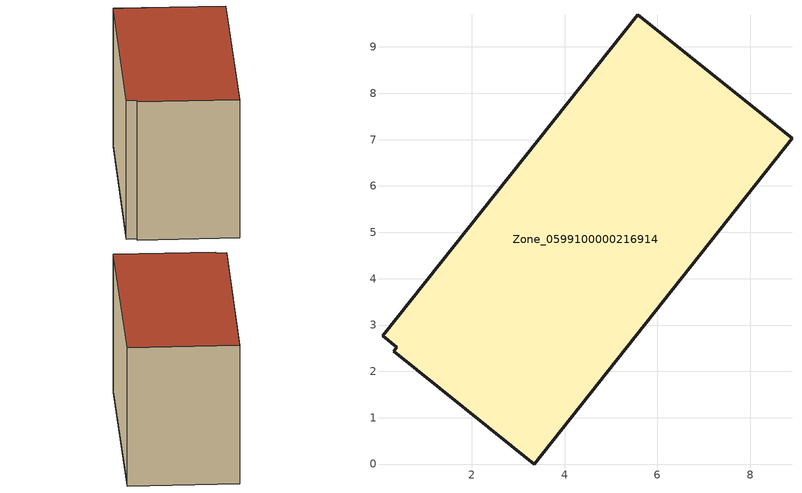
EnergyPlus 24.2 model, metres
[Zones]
Zone_0599100000216914
 floor ground (C_G): 0.38,2.52 0.07,2.77 5.58,9.69 8.91,7.03 3.35,0 0.31,2.43 z0.48
 wall outside (C_F): 8.91,7.03 5.58,9.69 0.07,2.77 0.38,2.52 0.31,2.43 3.35,0 8.91,7.03 z0.48:6.19
 roof outside (C_R): 0.07,2.77 0.38,2.52 0.31,2.43 3.35,0 8.91,7.03 5.58,9.69 z6.19
[BUILDING]
Pand.0599100000216914: North Axis=0; Terrain=City; Loads Convergence Tolerance Value=0.04; Temperature Convergence Tolerance Value=0.4; Solar Distribution=FullExterior; Maximum Number of Warmup Days=25; Minimum Number of Warmup Days=1
[Site:Location]
Rotterdam.The.Hague.AP_ZH_NLD Design_Conditions: Latitude=51.96; Longitude=4.45; Time Zone=1; Elevation=-4.5
[SITE:GROUNDTEMPERATURE:BUILDINGSURFACE]
18, 18, 18, 18, 18, 18, 18, 18, 18, 18, 18, 18
[MATERIAL] Thermal Absorptance=0.9; Solar Absorptance=0.7; Visible Absorptance=0.7
Name | Roughness | Thickness | Conductivity | Density | Specific Heat
G.TI.1946-1964 | MediumSmooth | 0.15 | 1 | 540 | 1210
F.TI.1946-1964 | Rough | 0.3 | 0.857143 | 1920 | 840
R.TI.1946-1964 | MediumRough | 0.2 | 0.277778 | 1500 | 1000
[CONSTRUCTION]
C_G: G.TI.1946-1964
C_F: F.TI.1946-1964
C_R: R.TI.1946-1964
[ZONE]
Zone_0599100000216914: Type=1; Multiplier=1; Ceiling Height=Autocalculate; Volume=Autocalculate; Floor Area=autocalculate; Part of Total Floor Area=Yes
[ZONEINFILTRATION:DESIGNFLOWRATE]
Infil_Zone_0599100000216914: Zone or ZoneList or Space or SpaceList=Zone_0599100000216914; Schedule=AlwaysOn; Design Flow Rate Calculation Method=Flow/Area; Flow Rate per Floor Area=0.003; Constant Term Coefficient=1; Temperature Term Coefficient=0; Velocity Term Coefficient=0; Velocity Squared Term Coefficient=0
[HVACTEMPLATE:ZONE:IDEALLOADSAIRSYSTEM]
Zone_0599100000216914: Maximum Heating Supply Air Temperature=50; Minimum Cooling Supply Air Temperature=13; Maximum Heating Supply Air Humidity Ratio=0.0156; Minimum Cooling Supply Air Humidity Ratio=0.0077; Heating Limit=NoLimit; Cooling Limit=NoLimit; Dehumidification Control Type=ConstantSensibleHeatRatio; Cooling Sensible Heat Ratio=0.7; Dehumidification Setpoint=60; Humidification Control Type=None; Humidification Setpoint=30; Outdoor Air Method=None; Outdoor Air Flow Rate per Person=0.00944; Outdoor Air Flow Rate per Zone Floor Area=0; Outdoor Air Flow Rate per Zone=0; Demand Controlled Ventilation Type=None; Outdoor Air Economizer Type=NoEconomizer; Heat Recovery Type=None; Sensible Heat Recovery Effectiveness=0.7; Latent Heat Recovery Effectiveness=0.65
[ZONECONTROL:THERMOSTAT]
ThermostatControl_Zone_0599100000216914: Zone or ZoneList=Zone_0599100000216914; Control Type Schedule=DualSetpointControlType; Control 1=Thermostat_Zone_0599100000216914; Temperature Difference Between Cutout And Setpoint=0
[THERMOSTATSETPOINT:DUALSETPOINT]
Thermostat_Zone_0599100000216914: Heating Setpoint Temperature Schedule=HeatingSetpoint_Zone_0599100000216914; Cooling Setpoint Temperature Schedule=CoolingSetpoint_Zone_0599100000216914
[SCHEDULE:COMPACT]
HeatingSetpoint_Zone_0599100000216914: Through: 12/31, For: AllDays, Until: 24:00, 21
CoolingSetpoint_Zone_0599100000216914: Through: 12/31, For: AllDays, Until: 24:00, 24
DualSetpointControlType: Through: 12/31, For: AllDays, Until: 24:00, 4
AlwaysOn: Through: 12/31, For: AllDays, Until: 24:00, 1
